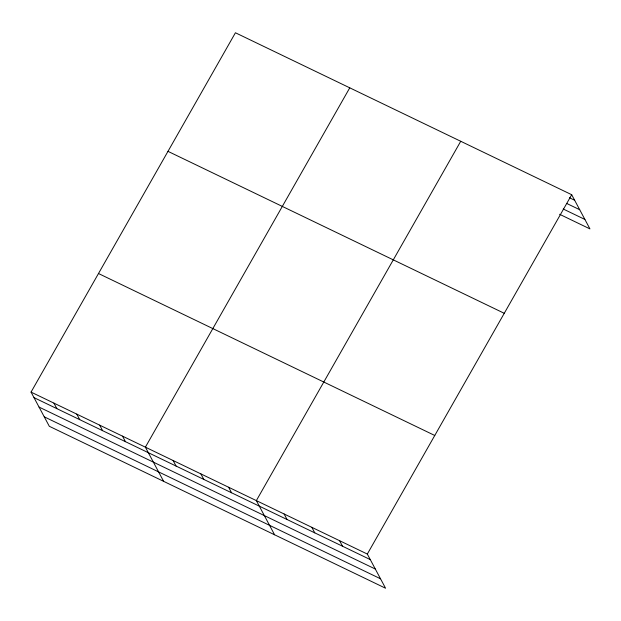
<?xml version="1.0" encoding="UTF-8"?>
<svg xmlns="http://www.w3.org/2000/svg" width="621" height="621" viewBox="0 0 621 621"><rect width="100%" height="100%" fill="white"/><g stroke="black" fill="none" stroke-linecap="round" stroke-linejoin="round"><path stroke-width="0.93" d="M31.05 392.099L367.322 554.056L385.571 588.234L49.3 426.278L31.05 392.099L235.429 32.766L571.7 194.722L589.95 228.901L559.606 214.284M349.763 87.833L145.384 447.167L163.633 481.337M460.735 141.278L256.349 500.611L274.598 534.79M367.322 554.056L571.7 194.722M569.457 197.75L574.658 200.257M566.701 203.447L579.703 209.712M563.231 209.013L584.904 219.446M167.981 151.345L504.26 313.302M98.498 273.519L434.77 435.476M34 397.626L370.279 559.591M39.053 407.081L375.325 569.046M44.254 416.823L380.526 578.78M339.578 540.697L342.536 546.232M311.835 527.338L314.793 532.865M284.092 513.971L287.049 519.505M228.613 487.252L231.563 492.779M200.87 473.885L203.82 479.42M173.127 460.526L176.077 466.06M122.516 436.152L125.473 441.686M99.647 425.137L102.605 430.671M76.787 414.122L79.736 419.656M53.918 403.114L56.868 408.641"/></g></svg>
